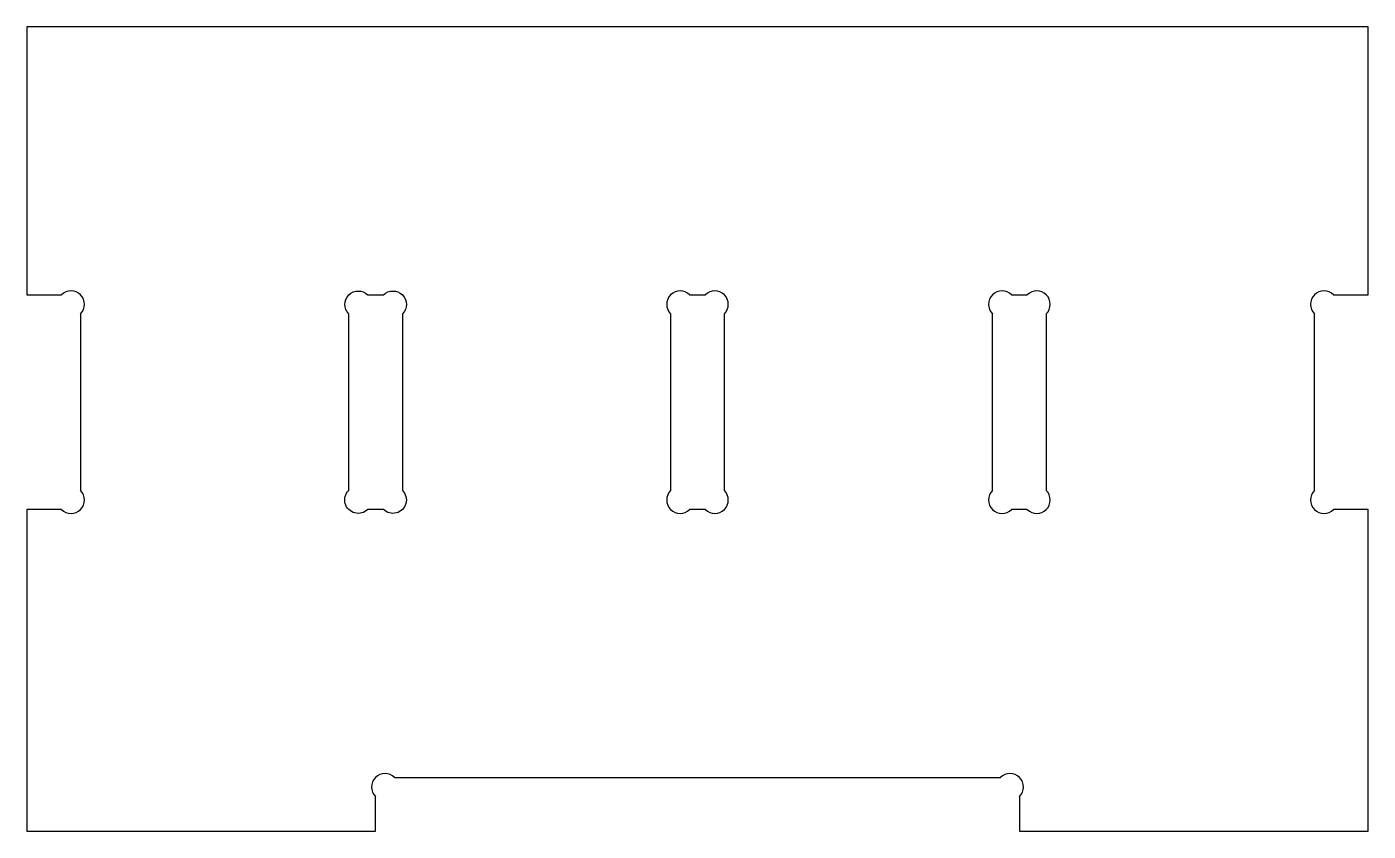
# Model space of a CAD drawing. Header units: inches. Extents: x -12.2 to 0.2, y -0.5 to 7.
import ezdxf

# ---------------------------------------------------------------- set-up
doc = ezdxf.new("R2010")
doc.units = ezdxf.units.IN
doc.layers.get('0').update_dxf_attribs({"linetype": 'CONTINUOUS'})

msp = doc.modelspace()

# ---------------------------------------------------------------- linework, layer by layer
for p, q in [((0.25, 7), (-12.25, 7)), ((-12.25, 7), (-12.25, 4.5)), ((0.25, 4.5), (0.25, 7)), ((-12.25, 4.5), (-11.927, 4.5)), ((-6.073, 4.5), (-5.927, 4.5)), ((-3.073, 4.5), (-2.927, 4.5)), ((-0.073, 4.5), (0.25, 4.5)), ((-11.75, 4.323), (-11.75, 2.677)), ((-6.25, 2.677), (-6.25, 4.323)), ((-5.75, 4.323), (-5.75, 2.677)), ((-3.25, 2.677), (-3.25, 4.323)), ((-2.75, 4.323), (-2.75, 2.677)), ((-0.25, 2.677), (-0.25, 4.323)), ((-11.927, 2.5), (-12.25, 2.5)), ((-12.25, 2.5), (-12.25, -0.5)), ((-5.927, 2.5), (-6.073, 2.5)), ((-2.927, 2.5), (-3.073, 2.5)), ((0.25, 2.5), (-0.073, 2.5)), ((0.25, -0.5), (0.25, 2.5)), ((-8.823, 0), (-3.177, 0)), ((-9, -0.5), (-9, -0.177)), ((-3, -0.177), (-3, -0.5)), ((-12.25, -0.5), (-9, -0.5)), ((-3, -0.5), (0.25, -0.5))]:
    msp.add_line(p, q)
msp.add_lwpolyline([(-8.75, 2.677, -1), (-8.927, 2.5), (-9.073, 2.5, -1), (-9.25, 2.677), (-9.25, 4.323, -1), (-9.073, 4.5), (-8.927, 4.5, -1), (-8.75, 4.323)], format="xyb", close=True)
for centre, start, end in [((-11.838, 4.412), -45, 135), ((-6.162, 4.412), 45, 225), ((-5.838, 4.412), -45, 135), ((-3.162, 4.412), 45, 225), ((-2.838, 4.412), -45, 135), ((-0.162, 4.412), 45, 225), ((-11.838, 2.588), -135, 45), ((-6.162, 2.588), 135, 315), ((-5.838, 2.588), -135, 45), ((-3.162, 2.588), 135, 315), ((-2.838, 2.588), -135, 45), ((-0.162, 2.588), 135, 315), ((-8.912, -0.088), 45, 225), ((-3.088, -0.088), -45, 135)]:
    msp.add_arc(centre, 0.125, start, end)

doc.saveas('drawing.dxf')
